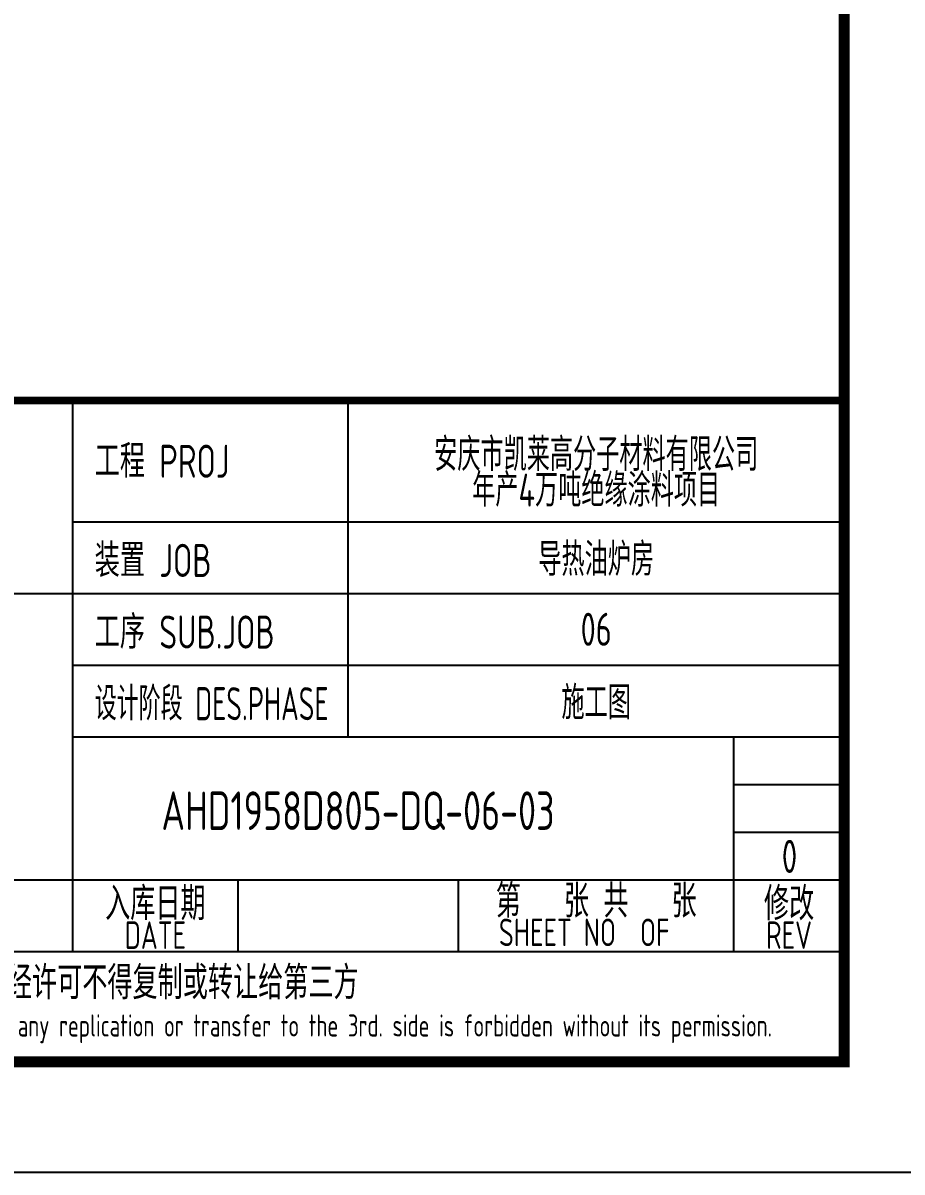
# Model space of a CAD drawing. Extents: x 4981409 to 5298492, y -444687 to -298607.
# Drawn here: x 5178206 to 5186182, y -430054 to -419627 of the extents above; entities that cross this region are included whole.
import ezdxf
from ezdxf.enums import TextEntityAlignment as Align

# ---------------------------------------------------------------- set-up
doc = ezdxf.new("R2010")
doc.units = 0
doc.header["$LTSCALE"] = 1000
doc.header["$MEASUREMENT"] = 0
doc.layers.get('0').update_dxf_attribs({"linetype": 'CONTINUOUS'})
doc.layers.add('AXIS', color=3, linetype='CONTINUOUS')
doc.layers.add('PUB_TITLE', color=4, linetype='CONTINUOUS')
doc.styles.add('AHD', font='sceie.shx', dxfattribs={"width": 0.7, "bigfont": 'sceic.shx'})
doc.styles.add('sceie', font='sceie.shx', dxfattribs={"width": 0.7, "bigfont": 'sceic.shx'})
doc.styles.add('TSSD_Rein', font='Tssdeng.shx', dxfattribs={"width": 0.7, "bigfont": 'hztxt.shx'})

msp = doc.modelspace()

# ---------------------------------------------------------------- linework, layer by layer
for p, q in [((5178657, -428054), (5178657, -423054)), ((5181157, -426104), (5181157, -423054)), ((5185657, -429054), (5185657, -423054)), ((5178657, -424154), (5185657, -424154)), ((5167657, -424804), (5185657, -424804)), ((5178657, -425454), (5185657, -425454)), ((5178657, -426104), (5185657, -426104)), ((5184657, -428054), (5184657, -426104)), ((5184657, -426537.3), (5185657, -426537.3)), ((5184657, -426970.7), (5185657, -426970.7)), ((5167657, -427404), (5185657, -427404)), ((5180157, -428054), (5180157, -427404)), ((5182157, -428054), (5182157, -427404)), ((5167657, -428054), (5185657, -428054)), ((5167657, -429054), (5185657, -429054))]:
    msp.add_line(p, q)
msp.add_lwpolyline([(5185657, -423054, 70, 70, 0), (5167657, -423054, 70, 70, 0), (5167657, -429054, 0, 0, 0)], format="xyseb")
at = {"layer": 'PUB_TITLE', "color": 4}
msp.add_lwpolyline([(5102557, -430054), (5186657, -430054), (5186657, -370654), (5102557, -370654)], close=True, dxfattribs=at)
at = {"layer": 'PUB_TITLE', "color": 4, "const_width": 100}
msp.add_lwpolyline([(5105057, -429054), (5185657, -429054), (5185657, -371654), (5105057, -371654)], close=True, dxfattribs=at)

# ---------------------------------------------------------------- texts
at = {"style": 'AHD'}
for s, width, p in [('工程 PROJ', 0.8, (5178857, -423754)), ('工程 PROJ', 0.8, (5178857, -423754)), ('装置 JOB', 0.8, (5178857, -424654)), ('装置 JOB', 0.8, (5178857, -424654)), ('工序 SUB.JOB', 0.8, (5178857, -425304)), ('工序 SUB.JOB', 0.8, (5178857, -425304)), ('设计阶段 DES.PHASE', 0.7, (5178857, -425954)), ('设计阶段 DES.PHASE', 0.7, (5178857, -425954))]:
    msp.add_text(s, height=300, dxfattribs=dict(at, width=width)).set_placement(p)
at = {"style": 'AHD', "width": 0.8}
for s, height, p in [('入库日期', 300, (5179407, -427604)), ('入库日期', 300, (5179407, -427604)), ('第   张 共   张', 300, (5183407, -427579)), ('修改', 300, (5185157, -427604)), ('修改', 300, (5185157, -427604)), ('DATE', 250, (5179407, -427904)), ('DATE', 250, (5179407, -427904)), ('SHEET NO  OF  ', 250, (5183407, -427879)), ('SHEET NO  OF  ', 250, (5183407, -427879)), ('REV', 250, (5185157, -427904)), ('REV', 250, (5185157, -427904)), ('本文件专有权属安徽华东化工医药工程有限责任公司所有,未经许可不得复制或转让给第三方', 300, (5176657, -428354)), ('本文件专有权属安徽华东化工医药工程有限责任公司所有,未经许可不得复制或转让给第三方', 300, (5176657, -428354)), ('The proprietary right of this document belongs to Anhui Huadong Chemical And Medical Engineering  Co.,Ltd.  and any replication or transfer to the 3rd. side is forbidden without its permission. ', 200, (5176657, -428754)), ('The proprietary right of this document belongs to Anhui Huadong Chemical And Medical Engineering  Co.,Ltd.  and any replication or transfer to the 3rd. side is forbidden without its permission. ', 200, (5176657, -428754))]:
    msp.add_text(s, height=height, dxfattribs=at).set_placement(p, align=Align.MIDDLE)
at = {"width": 0.8}
for tag, text, height, style, p in [('AHD1958D805-DQ-06-03', '200320-02-040', 350, 'sceie', (5181245.7, -426774.8)), ('0', '0', 300, 'AHD', (5185161.1, -427190.1)), ('0', '0', 300, 'AHD', (5185161.1, -427190.1))]:
    msp.add_attdef(tag, text=text, height=height, dxfattribs=dict(at, style=style)).set_placement(p, align=Align.MIDDLE)
at = {"layer": 'AXIS', "style": 'TSSD_Rein', "width": 0.7}
for s, p in [('安庆市凯莱高分子材料有限公司', (5183407, -423526.4)), ('年产4万吨绝缘涂料项目', (5183407, -423849.4)), ('导热油炉房', (5183407, -424479)), ('06', (5183407, -425129)), ('施工图', (5183407, -425779))]:
    msp.add_text(s, height=300, dxfattribs=at).set_placement(p, align=Align.MIDDLE)

doc.saveas('drawing.dxf')
